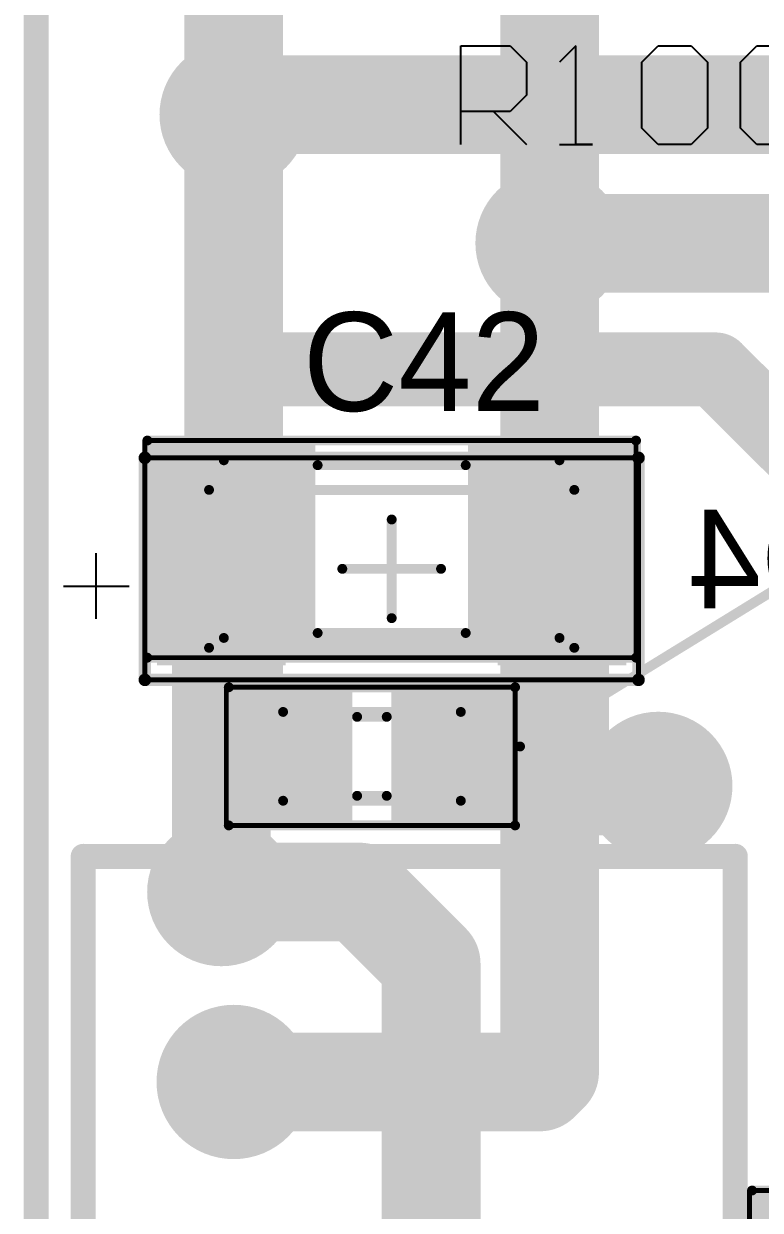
# Model space of a CAD drawing. Header units: millimetres. Extents: x 29.9 to 75.1, y 29.9 to 100.1.
# Drawn here: x 29.87 to 37.33, y 60.4 to 72.42 of the extents above; entities that cross this region are included whole.
import ezdxf

# ---------------------------------------------------------------- set-up
doc = ezdxf.new("R2010")
doc.units = ezdxf.units.MM
for name, color, linetype in [('BottomLayer', 5, 'Continuous'), ('BottomOverlay', 54, 'Continuous'), ('BottomPaste', 16, 'Continuous'), ('BottomSolder', 6, 'Continuous'), ('Mechanical1', 6, 'Continuous'), ('Mechanical13', 56, 'Continuous'), ('Mechanical15', 56, 'Continuous'), ('MultiLayer', 9, 'Continuous'), ('PadHoleLayer', 156, 'Continuous'), ('TopLayer', 1, 'Continuous'), ('TopOverlay', 2, 'Continuous'), ('TopPaste', 8, 'Continuous'), ('TopSolder', 216, 'Continuous'), ('ViaHoleLayer', 16, 'Continuous')]:
    doc.layers.add(name, color=color, linetype=linetype)

# ---------------------------------------------------------------- blocks, each defined once
blk = doc.blocks.new('SOD80C_B_1227')
at = {"layer": 'BottomLayer'}
for points in [[(-2.275, 0.875), (-2.275, -0.875), (-1.175, 0.875), (-1.175, -0.875)], [(1.175, 0.875), (1.175, -0.875), (2.275, 0.875), (2.275, -0.875)]]:
    blk.add_solid(points, dxfattribs=at)
at = {"layer": 'BottomOverlay'}
for p, q in [((-2.992, -0.508), (-2.992, 0.158)), ((-3.325, -0.175), (-2.659, -0.175))]:
    blk.add_line(p, q, dxfattribs=at)
at = {"layer": 'BottomOverlay', "const_width": 0.127}
for points in [[(-2.5, -1.125), (-2.5, 1.125)], [(-2.5, 1.125), (2.5, 1.125)], [(2.5, -1.125), (2.5, 1.125)], [(-2.5, -1.125), (2.5, -1.125)]]:
    blk.add_lwpolyline(points, dxfattribs=at)
at = {"layer": 'BottomOverlay', "const_width": 0.0635}
for points in [[(-2.532, 1.125, 1), (-2.468, 1.125, 1)], [(-2.532, 1.125, 1), (-2.468, 1.125, 1)], [(2.468, 1.125, 1), (2.532, 1.125, 1)], [(2.468, 1.125, 1), (2.532, 1.125, 1)], [(-2.532, -1.125, 1), (-2.468, -1.125, 1)], [(-2.532, -1.125, 1), (-2.468, -1.125, 1)], [(2.468, -1.125, 1), (2.532, -1.125, 1)], [(2.468, -1.125, 1), (2.532, -1.125, 1)]]:
    blk.add_lwpolyline(points, format="xyb", close=True, dxfattribs=at)
at = {"layer": 'BottomPaste'}
for points in [[(-2.275, 0.875), (-2.275, -0.875), (-1.175, 0.875), (-1.175, -0.875)], [(1.175, 0.875), (1.175, -0.875), (2.275, 0.875), (2.275, -0.875)]]:
    blk.add_solid(points, dxfattribs=at)
at = {"layer": 'BottomSolder'}
for points in [[(-2.377, 0.977), (-2.377, -0.977), (-1.073, 0.977), (-1.073, -0.977)], [(1.073, 0.977), (1.073, -0.977), (2.377, 0.977), (2.377, -0.977)]]:
    blk.add_solid(points, dxfattribs=at)
at = {"layer": 'Mechanical13', "const_width": 0.1}
for points in [[(-1.85, -0.8), (-1.85, 0.8)], [(-1.85, 0.8), (1.85, 0.8)], [(1.85, -0.8), (1.85, 0.8)], [(-1.85, -0.8), (1.85, -0.8)]]:
    blk.add_lwpolyline(points, dxfattribs=at)
at = {"layer": 'Mechanical13', "const_width": 0.05}
for points in [[(-1.875, 0.8, 1), (-1.825, 0.8, 1)], [(-1.875, 0.8, 1), (-1.825, 0.8, 1)], [(1.825, 0.8, 1), (1.875, 0.8, 1)], [(1.825, 0.8, 1), (1.875, 0.8, 1)], [(-1.875, -0.8, 1), (-1.825, -0.8, 1)], [(-1.875, -0.8, 1), (-1.825, -0.8, 1)], [(1.825, -0.8, 1), (1.875, -0.8, 1)], [(1.825, -0.8, 1), (1.875, -0.8, 1)]]:
    blk.add_lwpolyline(points, format="xyb", close=True, dxfattribs=at)
at = {"layer": 'Mechanical15'}
for points, const_width in [([(-2.5, -1.125), (-2.5, 1.125)], 0.05), ([(-2.5, 1.125), (2.5, 1.125)], 0.05), ([(2.5, -1.125), (2.5, 1.125)], 0.05), ([(0, -0.5), (0, 0.5)], 0.1), ([(-0.5, 0), (0.5, 0)], 0.1), ([(-2.5, -1.125), (2.5, -1.125)], 0.05)]:
    blk.add_lwpolyline(points, dxfattribs=dict(at, const_width=const_width))
for points, const_width in [([(-2.512, 1.125, 1), (-2.488, 1.125, 1)], 0.025), ([(-2.512, 1.125, 1), (-2.488, 1.125, 1)], 0.025), ([(2.488, 1.125, 1), (2.512, 1.125, 1)], 0.025), ([(2.488, 1.125, 1), (2.512, 1.125, 1)], 0.025), ([(-0.025, 0.5, 1), (0.025, 0.5, 1)], 0.05), ([(-0.525, 0, 1), (-0.475, 0, 1)], 0.05), ([(0.475, 0, 1), (0.525, 0, 1)], 0.05), ([(-0.025, -0.5, 1), (0.025, -0.5, 1)], 0.05), ([(-2.512, -1.125, 1), (-2.488, -1.125, 1)], 0.025), ([(-2.512, -1.125, 1), (-2.488, -1.125, 1)], 0.025), ([(2.488, -1.125, 1), (2.512, -1.125, 1)], 0.025), ([(2.488, -1.125, 1), (2.512, -1.125, 1)], 0.025)]:
    blk.add_lwpolyline(points, format="xyb", close=True, dxfattribs=dict(at, const_width=const_width))
blk = doc.blocks.new('SIP7_1260')
at = {"layer": 'BottomLayer', "const_width": 0.68}
blk.add_lwpolyline([(14.9, 0, 1), (15.58, 0, 1)], format="xyb", close=True, dxfattribs=at)
at = {"layer": 'BottomSolder', "const_width": 0.782}
blk.add_lwpolyline([(14.849, 0, 1), (15.631, 0, 1)], format="xyb", close=True, dxfattribs=at)
at = {"layer": 'MultiLayer', "const_width": 0.68}
blk.add_lwpolyline([(14.9, 0, 1), (15.58, 0, 1)], format="xyb", close=True, dxfattribs=at)
at = {"layer": 'PadHoleLayer', "const_width": 0.4}
blk.add_lwpolyline([(15.04, 0, 1), (15.44, 0, 1)], format="xyb", close=True, dxfattribs=at)
at = {"layer": 'TopLayer', "const_width": 0.68}
blk.add_lwpolyline([(14.9, 0, 1), (15.58, 0, 1)], format="xyb", close=True, dxfattribs=at)
at = {"layer": 'TopOverlay', "const_width": 0.254}
for points in [[(-2.54, 1.524), (17.526, 1.524)], [(17.526, 1.524), (17.526, -5.08)], [(-2.54, -5.08), (16.002, -5.08)], [(16.002, -5.08), (17.526, -5.08)]]:
    blk.add_lwpolyline(points, dxfattribs=at)
at = {"layer": 'TopOverlay', "const_width": 0.127}
for points in [[(17.462, 1.524, 1), (17.59, 1.524, 1)], [(17.462, 1.524, 1), (17.59, 1.524, 1)], [(15.938, -5.08, 1), (16.066, -5.08, 1)], [(15.938, -5.08, 1), (16.066, -5.08, 1)], [(17.462, -5.08, 1), (17.59, -5.08, 1)], [(17.462, -5.08, 1), (17.59, -5.08, 1)]]:
    blk.add_lwpolyline(points, format="xyb", close=True, dxfattribs=at)
at = {"layer": 'TopSolder', "const_width": 0.782}
blk.add_lwpolyline([(14.849, 0, 1), (15.631, 0, 1)], format="xyb", close=True, dxfattribs=at)
blk = doc.blocks.new('SMD_C_1206_1268')
at = {"layer": 'Mechanical13', "const_width": 0.1}
for points in [[(-1.7, 0.9), (1.7, 0.9)], [(-1.7, -0.9), (-1.7, 0.9)], [(1.7, -0.9), (1.7, 0.9)], [(-1.7, -0.9), (1.7, -0.9)]]:
    blk.add_lwpolyline(points, dxfattribs=at)
at = {"layer": 'Mechanical13', "const_width": 0.05}
for points in [[(-1.725, 0.9, 1), (-1.675, 0.9, 1)], [(-1.725, 0.9, 1), (-1.675, 0.9, 1)], [(1.675, 0.9, 1), (1.725, 0.9, 1)], [(1.675, 0.9, 1), (1.725, 0.9, 1)], [(-1.725, -0.9, 1), (-1.675, -0.9, 1)], [(-1.725, -0.9, 1), (-1.675, -0.9, 1)], [(1.675, -0.9, 1), (1.725, -0.9, 1)], [(1.675, -0.9, 1), (1.725, -0.9, 1)]]:
    blk.add_lwpolyline(points, format="xyb", close=True, dxfattribs=at)
at = {"layer": 'Mechanical15', "const_width": 0.05}
for points in [[(-2.5, 1.1), (2.475, 1.1)], [(-2.5, -1.1), (-2.5, 1.1)], [(2.475, -1.1), (2.475, 1.1)], [(-2.5, -1.1), (2.475, -1.1)]]:
    blk.add_lwpolyline(points, dxfattribs=at)
at = {"layer": 'Mechanical15', "const_width": 0.025}
for points in [[(-2.512, 1.1, 1), (-2.488, 1.1, 1)], [(-2.512, 1.1, 1), (-2.488, 1.1, 1)], [(2.462, 1.1, 1), (2.487, 1.1, 1)], [(2.462, 1.1, 1), (2.487, 1.1, 1)], [(-2.512, -1.1, 1), (-2.488, -1.1, 1)], [(-2.512, -1.1, 1), (-2.488, -1.1, 1)], [(2.462, -1.1, 1), (2.487, -1.1, 1)], [(2.462, -1.1, 1), (2.487, -1.1, 1)]]:
    blk.add_lwpolyline(points, format="xyb", close=True, dxfattribs=at)
at = {"layer": 'TopLayer'}
for points in [[(-0.875, -0.95), (-0.875, 0.95), (-2.325, -0.95), (-2.325, 0.95)], [(2.325, -0.95), (2.325, 0.95), (0.875, -0.95), (0.875, 0.95)]]:
    blk.add_solid(points, dxfattribs=at)
at = {"layer": 'TopOverlay', "const_width": 0.1}
for points in [[(-2.475, 1.1), (2.475, 1.1)], [(-2.475, -1.1), (-2.475, 1.1)], [(2.475, -1.1), (2.475, 1.1)], [(-0.75, 0.85), (0.75, 0.85)], [(-0.75, -0.85), (0.75, -0.85)], [(-2.475, -1.1), (2.475, -1.1)]]:
    blk.add_lwpolyline(points, dxfattribs=at)
at = {"layer": 'TopOverlay', "const_width": 0.05}
for points in [[(-2.5, 1.1, 1), (-2.45, 1.1, 1)], [(-2.5, 1.1, 1), (-2.45, 1.1, 1)], [(2.45, 1.1, 1), (2.5, 1.1, 1)], [(2.45, 1.1, 1), (2.5, 1.1, 1)], [(-0.775, 0.85, 1), (-0.725, 0.85, 1)], [(0.725, 0.85, 1), (0.775, 0.85, 1)], [(-0.775, -0.85, 1), (-0.725, -0.85, 1)], [(0.725, -0.85, 1), (0.775, -0.85, 1)], [(-2.5, -1.1, 1), (-2.45, -1.1, 1)], [(-2.5, -1.1, 1), (-2.45, -1.1, 1)], [(2.45, -1.1, 1), (2.5, -1.1, 1)], [(2.45, -1.1, 1), (2.5, -1.1, 1)]]:
    blk.add_lwpolyline(points, format="xyb", close=True, dxfattribs=at)
at = {"layer": 'TopPaste'}
for points in [[(-0.875, -0.95), (-0.875, 0.95), (-2.325, -0.95), (-2.325, 0.95)], [(2.325, -0.95), (2.325, 0.95), (0.875, -0.95), (0.875, 0.95)]]:
    blk.add_solid(points, dxfattribs=at)
at = {"layer": 'TopSolder'}
for points in [[(-0.773, -1.052), (-0.773, 1.052), (-2.427, -1.052), (-2.427, 1.052)], [(2.427, -1.052), (2.427, 1.052), (0.773, -1.052), (0.773, 1.052)]]:
    blk.add_solid(points, dxfattribs=at)
blk = doc.blocks.new('SMD_C_0603_1270')
at = {"layer": 'Mechanical13', "const_width": 0.1}
for points in [[(-0.9, 0.45), (0.9, 0.45)], [(-0.9, -0.45), (-0.9, 0.45)], [(0.9, -0.45), (0.9, 0.45)], [(-0.9, -0.45), (0.9, -0.45)]]:
    blk.add_lwpolyline(points, dxfattribs=at)
at = {"layer": 'Mechanical13', "const_width": 0.05}
for points in [[(-0.925, 0.45, 1), (-0.875, 0.45, 1)], [(-0.925, 0.45, 1), (-0.875, 0.45, 1)], [(0.875, 0.45, 1), (0.925, 0.45, 1)], [(0.875, 0.45, 1), (0.925, 0.45, 1)], [(-0.925, -0.45, 1), (-0.875, -0.45, 1)], [(-0.925, -0.45, 1), (-0.875, -0.45, 1)], [(0.875, -0.45, 1), (0.925, -0.45, 1)], [(0.875, -0.45, 1), (0.925, -0.45, 1)]]:
    blk.add_lwpolyline(points, format="xyb", close=True, dxfattribs=at)
at = {"layer": 'Mechanical15', "const_width": 0.05}
for points in [[(-1.475, 0.7), (1.45, 0.7)], [(-1.475, -0.7), (-1.475, 0.7)], [(1.45, -0.7), (1.45, 0.7)], [(-1.475, -0.7), (1.45, -0.7)]]:
    blk.add_lwpolyline(points, dxfattribs=at)
at = {"layer": 'Mechanical15', "const_width": 0.025}
for points in [[(-1.488, 0.7, 1), (-1.463, 0.7, 1)], [(-1.488, 0.7, 1), (-1.463, 0.7, 1)], [(1.438, 0.7, 1), (1.462, 0.7, 1)], [(1.438, 0.7, 1), (1.462, 0.7, 1)], [(-1.488, -0.7, 1), (-1.463, -0.7, 1)], [(-1.488, -0.7, 1), (-1.463, -0.7, 1)], [(1.438, -0.7, 1), (1.462, -0.7, 1)], [(1.438, -0.7, 1), (1.462, -0.7, 1)]]:
    blk.add_lwpolyline(points, format="xyb", close=True, dxfattribs=at)
at = {"layer": 'TopLayer'}
for points in [[(-0.3, -0.55), (-0.3, 0.55), (-1.3, -0.55), (-1.3, 0.55)], [(1.3, -0.55), (1.3, 0.55), (0.3, -0.55), (0.3, 0.55)]]:
    blk.add_solid(points, dxfattribs=at)
at = {"layer": 'TopOverlay', "const_width": 0.1}
for points in [[(-1.45, 0.7), (1.45, 0.7)], [(-1.45, -0.7), (-1.45, 0.7)], [(1.45, -0.7), (1.45, 0.7)], [(-0.15, 0.4), (0.15, 0.4)], [(-0.15, -0.4), (0.15, -0.4)], [(-1.45, -0.7), (1.45, -0.7)]]:
    blk.add_lwpolyline(points, dxfattribs=at)
at = {"layer": 'TopOverlay', "const_width": 0.05}
for points in [[(-1.475, 0.7, 1), (-1.425, 0.7, 1)], [(-1.475, 0.7, 1), (-1.425, 0.7, 1)], [(1.425, 0.7, 1), (1.475, 0.7, 1)], [(1.425, 0.7, 1), (1.475, 0.7, 1)], [(-0.175, 0.4, 1), (-0.125, 0.4, 1)], [(0.125, 0.4, 1), (0.175, 0.4, 1)], [(-0.175, -0.4, 1), (-0.125, -0.4, 1)], [(0.125, -0.4, 1), (0.175, -0.4, 1)], [(-1.475, -0.7, 1), (-1.425, -0.7, 1)], [(-1.475, -0.7, 1), (-1.425, -0.7, 1)], [(1.425, -0.7, 1), (1.475, -0.7, 1)], [(1.425, -0.7, 1), (1.475, -0.7, 1)]]:
    blk.add_lwpolyline(points, format="xyb", close=True, dxfattribs=at)
at = {"layer": 'TopPaste'}
for points in [[(-0.3, -0.55), (-0.3, 0.55), (-1.3, -0.55), (-1.3, 0.55)], [(1.3, -0.55), (1.3, 0.55), (0.3, -0.55), (0.3, 0.55)]]:
    blk.add_solid(points, dxfattribs=at)
at = {"layer": 'TopSolder'}
for points in [[(-0.198, -0.652), (-0.198, 0.652), (-1.402, -0.652), (-1.402, 0.652)], [(1.402, -0.652), (1.402, 0.652), (0.198, -0.652), (0.198, 0.652)]]:
    blk.add_solid(points, dxfattribs=at)
blk = doc.blocks.new('SMD_C_0603_B_1290')
at = {"layer": 'BottomLayer'}
for points in [[(-1.3, 0.55), (-1.3, -0.55), (-0.3, 0.55), (-0.3, -0.55)], [(0.3, 0.55), (0.3, -0.55), (1.3, 0.55), (1.3, -0.55)]]:
    blk.add_solid(points, dxfattribs=at)
at = {"layer": 'BottomOverlay', "const_width": 0.1}
for points in [[(-1.45, 0.7), (1.45, 0.7)], [(-1.45, -0.7), (-1.45, 0.7)], [(1.45, -0.7), (1.45, 0.7)], [(-0.15, 0.4), (0.15, 0.4)], [(-0.15, -0.4), (0.15, -0.4)], [(-1.45, -0.7), (1.45, -0.7)]]:
    blk.add_lwpolyline(points, dxfattribs=at)
at = {"layer": 'BottomOverlay', "const_width": 0.05}
for points in [[(-1.475, 0.7, 1), (-1.425, 0.7, 1)], [(-1.475, 0.7, 1), (-1.425, 0.7, 1)], [(1.425, 0.7, 1), (1.475, 0.7, 1)], [(1.425, 0.7, 1), (1.475, 0.7, 1)], [(-0.175, 0.4, 1), (-0.125, 0.4, 1)], [(0.125, 0.4, 1), (0.175, 0.4, 1)], [(-0.175, -0.4, 1), (-0.125, -0.4, 1)], [(0.125, -0.4, 1), (0.175, -0.4, 1)], [(-1.475, -0.7, 1), (-1.425, -0.7, 1)], [(-1.475, -0.7, 1), (-1.425, -0.7, 1)], [(1.425, -0.7, 1), (1.475, -0.7, 1)], [(1.425, -0.7, 1), (1.475, -0.7, 1)]]:
    blk.add_lwpolyline(points, format="xyb", close=True, dxfattribs=at)
at = {"layer": 'BottomPaste'}
for points in [[(-1.3, 0.55), (-1.3, -0.55), (-0.3, 0.55), (-0.3, -0.55)], [(0.3, 0.55), (0.3, -0.55), (1.3, 0.55), (1.3, -0.55)]]:
    blk.add_solid(points, dxfattribs=at)
at = {"layer": 'BottomSolder'}
for points in [[(-1.402, 0.652), (-1.402, -0.652), (-0.198, 0.652), (-0.198, -0.652)], [(0.198, 0.652), (0.198, -0.652), (1.402, 0.652), (1.402, -0.652)]]:
    blk.add_solid(points, dxfattribs=at)
at = {"layer": 'Mechanical13', "const_width": 0.1}
for points in [[(-0.9, 0.45), (0.9, 0.45)], [(-0.9, -0.45), (-0.9, 0.45)], [(0.9, -0.45), (0.9, 0.45)], [(-0.9, -0.45), (0.9, -0.45)]]:
    blk.add_lwpolyline(points, dxfattribs=at)
at = {"layer": 'Mechanical13', "const_width": 0.05}
for points in [[(-0.925, 0.45, 1), (-0.875, 0.45, 1)], [(-0.925, 0.45, 1), (-0.875, 0.45, 1)], [(0.875, 0.45, 1), (0.925, 0.45, 1)], [(0.875, 0.45, 1), (0.925, 0.45, 1)], [(-0.925, -0.45, 1), (-0.875, -0.45, 1)], [(-0.925, -0.45, 1), (-0.875, -0.45, 1)], [(0.875, -0.45, 1), (0.925, -0.45, 1)], [(0.875, -0.45, 1), (0.925, -0.45, 1)]]:
    blk.add_lwpolyline(points, format="xyb", close=True, dxfattribs=at)
at = {"layer": 'Mechanical15', "const_width": 0.05}
for points in [[(-1.475, 0.7), (1.45, 0.7)], [(-1.475, -0.7), (-1.475, 0.7)], [(1.45, -0.7), (1.45, 0.7)], [(-1.475, -0.7), (1.45, -0.7)]]:
    blk.add_lwpolyline(points, dxfattribs=at)
at = {"layer": 'Mechanical15', "const_width": 0.025}
for points in [[(-1.488, 0.7, 1), (-1.463, 0.7, 1)], [(-1.488, 0.7, 1), (-1.463, 0.7, 1)], [(1.438, 0.7, 1), (1.462, 0.7, 1)], [(1.438, 0.7, 1), (1.462, 0.7, 1)], [(-1.488, -0.7, 1), (-1.463, -0.7, 1)], [(-1.488, -0.7, 1), (-1.463, -0.7, 1)], [(1.438, -0.7, 1), (1.462, -0.7, 1)], [(1.438, -0.7, 1), (1.462, -0.7, 1)]]:
    blk.add_lwpolyline(points, format="xyb", close=True, dxfattribs=at)

msp = doc.modelspace()

# ---------------------------------------------------------------- linework, layer by layer
at = {"layer": 'BottomLayer'}
for points, const_width in [([(32, 71.604), (32, 74.6)], 1), ([(32, 71.502), (32, 71.604)], 1), ([(32, 71.604), (42.8, 71.604)], 1), ([(32, 71.502), (32.089, 71.502)], 0.75), ([(32, 71.413), (32.089, 71.502)], 0.75), ([(32, 68.921), (32, 71.413)], 0.75), ([(35.2, 70.2), (39, 70.2)], 1), ([(32, 68.921), (36.879, 68.921)], 0.75), ([(36.879, 68.921), (37.8, 68)], 0.75), ([(31.875, 63.625), (31.875, 66.9)], 1), ([(35.3, 66.875), (35.325, 66.9)], 1), ([(35.3, 64.9), (35.3, 66.875)], 1), ([(35.3, 64.9), (35.5, 64.7)], 1), ([(35.5, 64.7), (36.3, 64.7)], 1), ([(31.875, 63.625), (33.275, 63.625)], 1), ([(33.275, 63.625), (34, 62.9)], 1), ([(34, 57.4), (34, 62.9)], 1)]:
    msp.add_lwpolyline(points, dxfattribs=dict(at, const_width=const_width))
for points, const_width in [([(31.675, 71.502, 1), (32.325, 71.502, 1)], 0.65), ([(31.75, 71.604, 1), (32.25, 71.604, 1)], 0.5), ([(31.75, 71.604, 1), (32.25, 71.604, 1)], 0.5), ([(31.75, 71.604, 1), (32.25, 71.604, 1)], 0.5), ([(31.75, 71.502, 1), (32.25, 71.502, 1)], 0.5), ([(31.813, 71.502, 1), (32.188, 71.502, 1)], 0.375), ([(31.813, 71.413, 1), (32.188, 71.413, 1)], 0.375), ([(31.813, 71.413, 1), (32.188, 71.413, 1)], 0.375), ([(31.902, 71.502, 1), (32.277, 71.502, 1)], 0.375), ([(31.902, 71.502, 1), (32.277, 71.502, 1)], 0.375), ([(34.875, 70.2, 1), (35.525, 70.2, 1)], 0.65), ([(34.95, 70.2, 1), (35.45, 70.2, 1)], 0.5), ([(31.813, 68.921, 1), (32.188, 68.921, 1)], 0.375), ([(31.813, 68.921, 1), (32.188, 68.921, 1)], 0.375), ([(36.692, 68.921, 1), (37.067, 68.921, 1)], 0.375), ([(36.692, 68.921, 1), (37.067, 68.921, 1)], 0.375), ([(31.625, 66.9, 1), (32.125, 66.9, 1)], 0.5), ([(35.05, 66.875, 1), (35.55, 66.875, 1)], 0.5), ([(35.05, 66.875, 1), (35.55, 66.875, 1)], 0.5), ([(35.075, 66.9, 1), (35.575, 66.9, 1)], 0.5), ([(35.05, 64.9, 1), (35.55, 64.9, 1)], 0.5), ([(35.05, 64.9, 1), (35.55, 64.9, 1)], 0.5), ([(35.975, 64.7, 1), (36.625, 64.7, 1)], 0.65), ([(35.25, 64.7, 1), (35.75, 64.7, 1)], 0.5), ([(35.25, 64.7, 1), (35.75, 64.7, 1)], 0.5), ([(36.05, 64.7, 1), (36.55, 64.7, 1)], 0.5), ([(31.55, 63.625, 1), (32.2, 63.625, 1)], 0.65), ([(31.625, 63.625, 1), (32.125, 63.625, 1)], 0.5), ([(31.625, 63.625, 1), (32.125, 63.625, 1)], 0.5), ([(33.025, 63.625, 1), (33.525, 63.625, 1)], 0.5), ([(33.025, 63.625, 1), (33.525, 63.625, 1)], 0.5), ([(33.75, 62.9, 1), (34.25, 62.9, 1)], 0.5), ([(33.75, 62.9, 1), (34.25, 62.9, 1)], 0.5)]:
    msp.add_lwpolyline(points, format="xyb", close=True, dxfattribs=dict(at, const_width=const_width))
at = {"layer": 'BottomSolder', "const_width": 0.752}
for points in [[(31.624, 71.502, 1), (32.376, 71.502, 1)], [(34.824, 70.2, 1), (35.576, 70.2, 1)], [(35.924, 64.7, 1), (36.676, 64.7, 1)], [(31.499, 63.625, 1), (32.251, 63.625, 1)]]:
    msp.add_lwpolyline(points, format="xyb", close=True, dxfattribs=at)
at = {"layer": 'Mechanical1', "const_width": 0.254}
msp.add_lwpolyline([(30, 30), (30, 100)], dxfattribs=at)
at = {"layer": 'MultiLayer', "const_width": 0.65}
for points in [[(31.675, 71.502, 1), (32.325, 71.502, 1)], [(34.875, 70.2, 1), (35.525, 70.2, 1)], [(35.975, 64.7, 1), (36.625, 64.7, 1)], [(31.55, 63.625, 1), (32.2, 63.625, 1)]]:
    msp.add_lwpolyline(points, format="xyb", close=True, dxfattribs=at)
at = {"layer": 'TopLayer'}
for points, const_width in [([(35.2, 70.2), (35.2, 73.3)], 1), ([(32, 67.1), (32, 71.502)], 1), ([(35.2, 67.1), (35.2, 70.2)], 1), ([(32, 65.1), (32, 67.1)], 1), ([(35.2, 65), (35.2, 67.1)], 1), ([(31.875, 64.975), (32, 65.1)], 1), ([(31.875, 63.625), (31.875, 64.975)], 1), ([(34.2, 65), (35.2, 65)], 1), ([(35.2, 61.8), (35.2, 65)], 1), ([(32, 65.1), (32.5, 65.1)], 0.5), ([(32.5, 65.1), (32.6, 65)], 0.5), ([(35.1, 61.7), (35.2, 61.8)], 1), ([(32, 61.7), (35.1, 61.7)], 1)]:
    msp.add_lwpolyline(points, dxfattribs=dict(at, const_width=const_width))
for points, const_width in [([(31.675, 71.502, 1), (32.325, 71.502, 1)], 0.65), ([(31.75, 71.502, 1), (32.25, 71.502, 1)], 0.5), ([(34.875, 70.2, 1), (35.525, 70.2, 1)], 0.65), ([(34.95, 70.2, 1), (35.45, 70.2, 1)], 0.5), ([(34.95, 70.2, 1), (35.45, 70.2, 1)], 0.5), ([(31.75, 67.1, 1), (32.25, 67.1, 1)], 0.5), ([(31.75, 67.1, 1), (32.25, 67.1, 1)], 0.5), ([(34.95, 67.1, 1), (35.45, 67.1, 1)], 0.5), ([(34.95, 67.1, 1), (35.45, 67.1, 1)], 0.5), ([(31.75, 65.1, 1), (32.25, 65.1, 1)], 0.5), ([(31.75, 65.1, 1), (32.25, 65.1, 1)], 0.5), ([(31.625, 64.975, 1), (32.125, 64.975, 1)], 0.5), ([(31.625, 64.975, 1), (32.125, 64.975, 1)], 0.5), ([(33.95, 65, 1), (34.45, 65, 1)], 0.5), ([(34.95, 65, 1), (35.45, 65, 1)], 0.5), ([(34.95, 65, 1), (35.45, 65, 1)], 0.5), ([(34.95, 65, 1), (35.45, 65, 1)], 0.5), ([(31.875, 65.1, 1), (32.125, 65.1, 1)], 0.25), ([(32.375, 65.1, 1), (32.625, 65.1, 1)], 0.25), ([(32.375, 65.1, 1), (32.625, 65.1, 1)], 0.25), ([(35.975, 64.7, 1), (36.625, 64.7, 1)], 0.65), ([(32.475, 65, 1), (32.725, 65, 1)], 0.25), ([(31.55, 63.625, 1), (32.2, 63.625, 1)], 0.65), ([(31.625, 63.625, 1), (32.125, 63.625, 1)], 0.5), ([(34.95, 61.8, 1), (35.45, 61.8, 1)], 0.5), ([(34.95, 61.8, 1), (35.45, 61.8, 1)], 0.5), ([(31.75, 61.7, 1), (32.25, 61.7, 1)], 0.5), ([(34.85, 61.7, 1), (35.35, 61.7, 1)], 0.5), ([(34.85, 61.7, 1), (35.35, 61.7, 1)], 0.5)]:
    msp.add_lwpolyline(points, format="xyb", close=True, dxfattribs=dict(at, const_width=const_width))
at = {"layer": 'TopOverlay'}
for p, q in [((34.3, 71.2), (34.3, 72.2)), ((34.3, 72.2), (34.8, 72.2)), ((34.8, 72.2), (34.966, 72.033)), ((35.466, 72.2), (35.3, 72.033)), ((35.466, 71.2), (35.466, 72.2)), ((36.133, 72.033), (36.299, 72.2)), ((36.299, 72.2), (36.633, 72.2)), ((36.633, 72.2), (36.799, 72.033)), ((37.132, 72.033), (37.299, 72.2)), ((37.299, 72.2), (37.632, 72.2)), ((34.966, 72.033), (34.966, 71.7)), ((36.133, 71.367), (36.133, 72.033)), ((36.799, 72.033), (36.799, 71.367)), ((37.132, 71.367), (37.132, 72.033)), ((34.966, 71.7), (34.8, 71.533)), ((34.8, 71.533), (34.3, 71.533)), ((34.633, 71.533), (34.966, 71.2)), ((36.299, 71.2), (36.133, 71.367)), ((36.799, 71.367), (36.633, 71.2)), ((37.299, 71.2), (37.132, 71.367)), ((35.3, 71.2), (35.633, 71.2)), ((35.633, 71.2), (35.466, 71.2)), ((36.633, 71.2), (36.299, 71.2)), ((37.632, 71.2), (37.299, 71.2))]:
    msp.add_line(p, q, dxfattribs=at)
at = {"layer": 'TopOverlay', "const_width": 0.1}
msp.add_lwpolyline([(34.9, 65.1), (37.5, 66.7)], dxfattribs=at)
at = {"layer": 'TopOverlay', "const_width": 0.05}
msp.add_lwpolyline([(34.875, 65.1, 1), (34.925, 65.1, 1)], format="xyb", close=True, dxfattribs=at)
at = {"layer": 'TopSolder', "const_width": 0.752}
for points in [[(31.624, 71.502, 1), (32.376, 71.502, 1)], [(34.824, 70.2, 1), (35.576, 70.2, 1)], [(35.924, 64.7, 1), (36.676, 64.7, 1)], [(31.499, 63.625, 1), (32.251, 63.625, 1)]]:
    msp.add_lwpolyline(points, format="xyb", close=True, dxfattribs=at)
at = {"layer": 'ViaHoleLayer', "const_width": 0.35}
for points in [[(31.825, 71.502, 1), (32.175, 71.502, 1)], [(35.025, 70.2, 1), (35.375, 70.2, 1)], [(36.125, 64.7, 1), (36.475, 64.7, 1)], [(31.7, 63.625, 1), (32.05, 63.625, 1)]]:
    msp.add_lwpolyline(points, format="xyb", close=True, dxfattribs=at)

# ---------------------------------------------------------------- block references
for name, p, rotation in [('SMD_C_1206_1268', (33.6, 67.1), 360), ('SOD80C_B_1227', (33.6, 66.9), 360), ('SMD_C_0603_1270', (33.4, 65), 360), ('SIP7_1260', (32, 46.46), 90), ('SMD_C_0603_B_1290', (38.7, 59.9), 360)]:
    msp.add_blockref(name, p, dxfattribs=dict(rotation=rotation))

# ---------------------------------------------------------------- texts
at = {"layer": 'BottomOverlay', "text_generation_flag": 2}
msp.add_text('VD4', height=1, dxfattribs=at).set_placement((39.2, 66.5))
at = {"layer": 'TopOverlay'}
msp.add_text('C42', height=1, dxfattribs=at).set_placement((32.7, 68.5))

doc.saveas('drawing.dxf')
